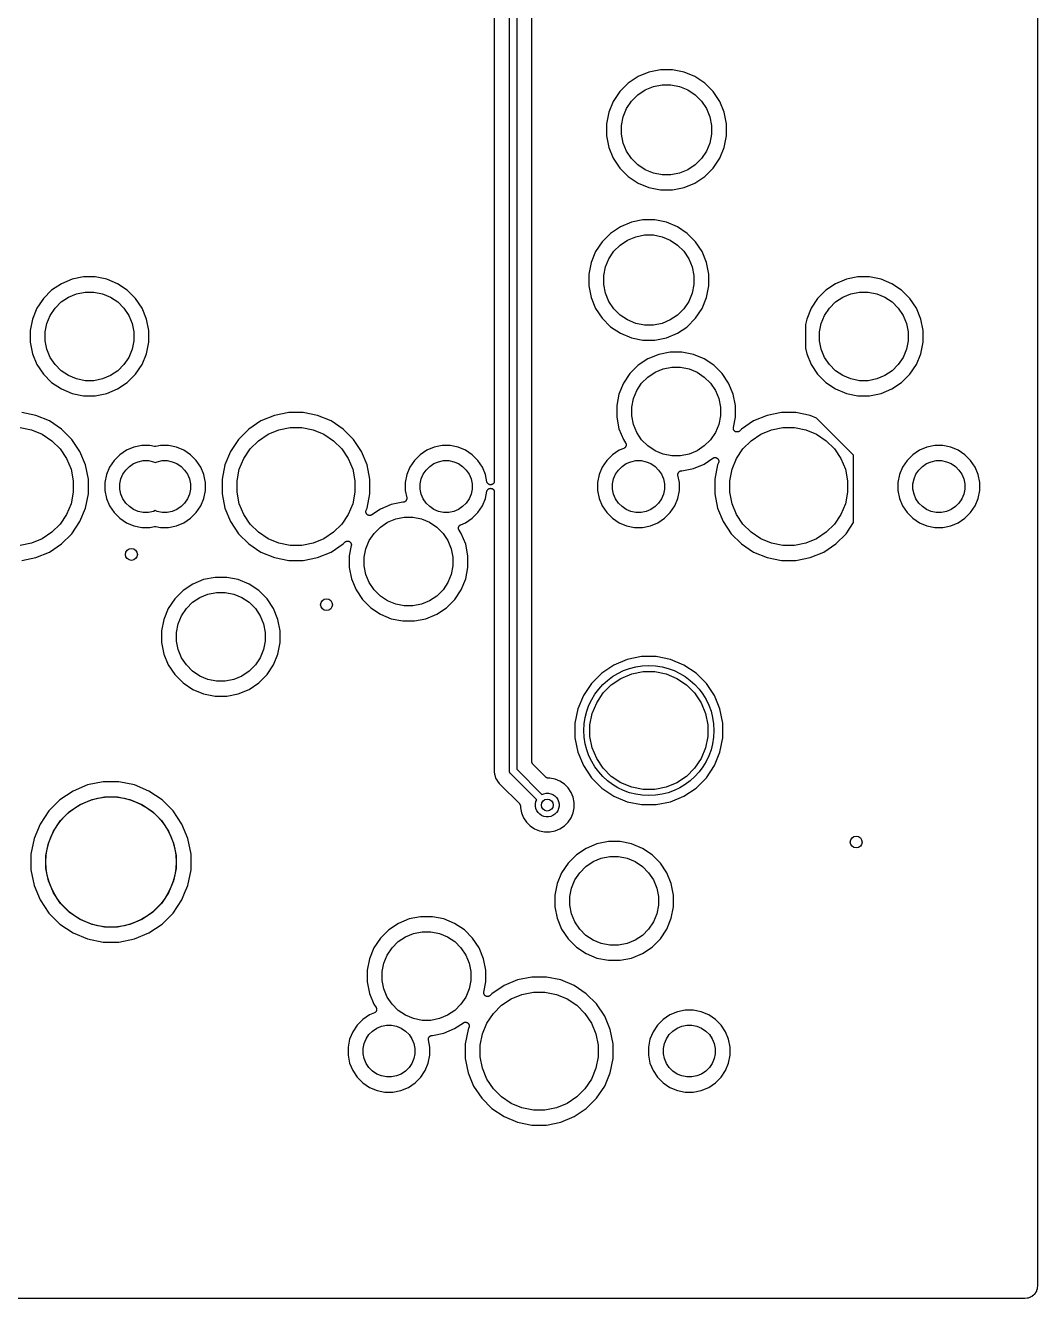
# Model space of a CAD drawing. Extents: x 59 to 2996, y -153 to 1402.
# Drawn here: x 773.98 to 808.22, y 613.82 to 656.88 of the extents above; entities that cross this region are included whole.
import ezdxf

# ---------------------------------------------------------------- set-up
doc = ezdxf.new("R2010")
doc.units = 0
doc.layers.get('0').update_dxf_attribs({"linetype": 'CONTINUOUS'})
doc.layers.add('BLACK', color=7, linetype='CONTINUOUS')

msp = doc.modelspace()

# ---------------------------------------------------------------- linework, layer by layer
at = {"color": 2, "linetype": 'Continuous'}
for centre in [(795.071, 633.028), (776.874, 628.583)]:
    msp.add_circle(centre, 2.2, dxfattribs=at)
at = {"layer": 'BLACK', "linetype": 'Continuous'}
for points in [[(808.218, 708.543), (808.218, 614.268), (808.218, 614.266), (808.218, 614.261), (808.218, 614.255), (808.209, 614.165), (808.209, 614.163), (808.206, 614.152), (808.204, 614.141), (808.188, 614.087), (808.187, 614.085), (808.183, 614.075), (808.178, 614.064), (808.152, 614.015), (808.151, 614.013), (808.145, 614.004), (808.138, 613.994), (808.103, 613.951), (808.102, 613.949), (808.094, 613.941), (808.086, 613.933), (808.042, 613.897), (808.041, 613.896), (808.031, 613.89), (808.022, 613.884), (807.973, 613.857), (807.971, 613.856), (807.96, 613.852), (807.95, 613.847), (807.896, 613.831), (807.896, 613.831), (807.896, 613.831), (807.895, 613.83), (807.883, 613.828), (807.872, 613.826), (807.784, 613.817), (807.782, 613.816), (807.777, 613.817), (807.771, 613.816), (734.64, 613.816)], [(790.6, 679.907), (790.6, 631.717), (791.452, 630.865), (791.516, 630.892), (791.593, 630.907), (791.672, 630.907), (791.749, 630.892), (791.822, 630.862), (791.888, 630.818), (791.943, 630.762), (791.987, 630.697), (792.017, 630.624), (792.033, 630.547), (792.033, 630.468), (792.017, 630.391), (791.987, 630.318), (791.943, 630.252), (791.888, 630.197), (791.822, 630.153), (791.749, 630.123), (791.672, 630.107), (791.593, 630.107), (791.516, 630.123), (791.443, 630.153), (791.378, 630.197), (791.322, 630.252), (791.278, 630.318), (791.248, 630.391), (791.233, 630.468), (791.233, 630.547), (791.248, 630.624), (791.275, 630.688), (790.391, 631.572), (790.386, 631.576), (790.382, 631.581), (790.382, 631.581), (790.373, 631.593), (790.371, 631.595), (790.359, 631.617), (790.352, 631.64), (790.35, 631.659), (790.35, 631.659), (790.349, 631.665), (790.35, 631.671), (790.35, 679.953)], [(789.842, 659.122), (789.842, 641.469), (789.842, 641.468), (789.841, 641.455), (789.839, 641.443), (789.839, 641.443), (789.839, 641.443), (789.835, 641.431), (789.832, 641.419), (789.832, 641.419), (789.832, 641.419), (789.826, 641.408), (789.82, 641.398), (789.82, 641.398), (789.82, 641.398), (789.812, 641.388), (789.804, 641.379), (789.804, 641.379), (789.804, 641.379), (789.794, 641.371), (789.785, 641.363), (789.785, 641.363), (789.785, 641.363), (789.773, 641.357), (789.763, 641.352), (789.763, 641.352), (789.763, 641.352), (789.751, 641.348), (789.739, 641.345), (789.739, 641.345), (789.739, 641.345), (789.727, 641.344), (789.714, 641.342), (789.714, 641.342), (789.714, 641.342), (789.701, 641.344), (789.69, 641.345), (789.69, 641.345), (789.689, 641.345), (789.677, 641.349), (789.666, 641.352), (789.666, 641.352), (789.666, 641.352), (789.655, 641.358), (789.644, 641.364), (789.644, 641.364), (789.644, 641.364), (789.634, 641.372), (789.625, 641.38), (789.625, 641.38), (789.625, 641.38), (789.617, 641.39), (789.609, 641.399), (789.609, 641.399), (789.609, 641.399), (789.603, 641.41), (789.598, 641.421), (789.598, 641.421), (789.598, 641.421), (789.594, 641.433), (789.59, 641.445), (789.542, 641.686), (789.438, 641.938), (789.287, 642.165), (789.094, 642.357), (788.868, 642.509), (788.616, 642.613), (788.349, 642.666), (788.076, 642.666), (787.809, 642.613), (787.557, 642.509), (787.331, 642.357), (787.138, 642.165), (786.987, 641.938), (786.883, 641.686), (786.829, 641.419), (786.829, 641.147), (786.878, 640.903), (786.878, 640.902), (786.878, 640.902), (786.878, 640.902), (786.878, 640.901), (786.879, 640.889), (786.88, 640.877), (786.88, 640.877), (786.88, 640.876), (786.879, 640.864), (786.878, 640.852), (786.878, 640.852), (786.878, 640.852), (786.874, 640.84), (786.871, 640.829), (786.87, 640.828), (786.87, 640.828), (786.865, 640.818), (786.859, 640.807), (786.859, 640.807), (786.858, 640.806), (786.851, 640.797), (786.843, 640.788), (786.843, 640.788), (786.842, 640.787), (786.833, 640.78), (786.824, 640.772), (786.823, 640.772), (786.823, 640.772), (786.813, 640.766), (786.802, 640.761), (786.801, 640.76), (786.801, 640.76), (786.79, 640.757), (786.778, 640.753), (786.778, 640.753), (786.777, 640.753), (786.765, 640.752), (786.753, 640.751), (786.745, 640.751), (786.357, 640.674), (785.991, 640.522), (785.695, 640.325), (785.694, 640.324), (785.694, 640.324), (785.694, 640.324), (785.694, 640.324), (785.683, 640.318), (785.672, 640.312), (785.672, 640.312), (785.672, 640.312), (785.66, 640.309), (785.648, 640.305), (785.648, 640.305), (785.648, 640.305), (785.636, 640.304), (785.624, 640.303), (785.624, 640.303), (785.623, 640.303), (785.611, 640.305), (785.599, 640.306), (785.599, 640.306), (785.599, 640.306), (785.587, 640.31), (785.575, 640.313), (785.575, 640.313), (785.575, 640.313), (785.564, 640.319), (785.554, 640.325), (785.553, 640.325), (785.553, 640.325), (785.544, 640.333), (785.535, 640.341), (785.534, 640.341), (785.534, 640.341), (785.526, 640.351), (785.519, 640.36), (785.519, 640.36), (785.519, 640.36), (785.513, 640.371), (785.507, 640.382), (785.507, 640.382), (785.507, 640.382), (785.504, 640.394), (785.5, 640.406), (785.5, 640.406), (785.5, 640.406), (785.499, 640.418), (785.498, 640.43), (785.498, 640.431), (785.498, 640.431), (785.499, 640.443), (785.5, 640.455), (785.5, 640.455), (785.5, 640.455), (785.504, 640.467), (785.507, 640.479), (785.538, 640.553), (785.634, 641.037), (785.634, 641.529), (785.538, 642.013), (785.35, 642.468), (785.076, 642.878), (784.727, 643.226), (784.318, 643.5), (783.862, 643.689), (783.379, 643.785), (782.886, 643.785), (782.403, 643.689), (781.947, 643.5), (781.538, 643.226), (781.189, 642.878), (780.915, 642.468), (780.727, 642.013), (780.631, 641.529), (780.631, 641.037), (780.727, 640.553), (780.915, 640.098), (781.189, 639.688), (781.538, 639.34), (781.947, 639.066), (782.403, 638.877), (782.886, 638.781), (783.379, 638.781), (783.862, 638.877), (784.318, 639.066), (784.727, 639.34), (784.789, 639.401), (784.79, 639.402), (784.79, 639.402), (784.79, 639.402), (784.79, 639.402), (784.8, 639.41), (784.809, 639.418), (784.809, 639.418), (784.81, 639.418), (784.82, 639.423), (784.831, 639.429), (784.831, 639.429), (784.832, 639.429), (784.843, 639.433), (784.855, 639.436), (784.855, 639.436), (784.855, 639.436), (784.868, 639.437), (784.88, 639.438), (784.88, 639.438), (784.88, 639.438), (784.892, 639.437), (784.904, 639.436), (784.905, 639.436), (784.905, 639.436), (784.916, 639.432), (784.928, 639.428), (784.928, 639.428), (784.928, 639.428), (784.939, 639.423), (784.95, 639.417), (784.95, 639.416), (784.95, 639.416), (784.959, 639.409), (784.969, 639.401), (784.969, 639.401), (784.969, 639.401), (784.977, 639.391), (784.985, 639.382), (784.985, 639.381), (784.985, 639.381), (784.99, 639.371), (784.996, 639.36), (784.996, 639.359), (784.996, 639.359), (785, 639.348), (785.003, 639.336), (785.003, 639.336), (785.003, 639.336), (785.005, 639.323), (785.006, 639.311), (785.006, 639.311), (785.006, 639.311), (785.005, 639.299), (785.003, 639.287), (784.934, 638.941), (784.934, 638.545), (785.012, 638.157), (785.163, 637.792), (785.383, 637.463), (785.662, 637.183), (785.991, 636.963), (786.357, 636.812), (786.745, 636.735), (787.14, 636.735), (787.528, 636.812), (787.894, 636.963), (788.223, 637.183), (788.502, 637.463), (788.722, 637.792), (788.873, 638.157), (788.95, 638.545), (788.95, 638.941), (788.873, 639.329), (788.722, 639.694), (788.649, 639.803), (788.649, 639.804), (788.649, 639.804), (788.649, 639.804), (788.648, 639.804), (788.643, 639.815), (788.637, 639.825), (788.637, 639.826), (788.637, 639.826), (788.634, 639.838), (788.63, 639.849), (788.63, 639.85), (788.63, 639.85), (788.629, 639.862), (788.628, 639.874), (788.628, 639.874), (788.628, 639.875), (788.629, 639.887), (788.631, 639.899), (788.631, 639.899), (788.631, 639.899), (788.634, 639.911), (788.638, 639.922), (788.638, 639.923), (788.638, 639.923), (788.644, 639.934), (788.65, 639.944), (788.65, 639.944), (788.65, 639.945), (788.658, 639.954), (788.665, 639.963), (788.666, 639.963), (788.666, 639.964), (788.675, 639.971), (788.685, 639.979), (788.685, 639.979), (788.685, 639.979), (788.696, 639.985), (788.706, 639.991), (788.868, 640.057), (789.094, 640.209), (789.287, 640.401), (789.438, 640.628), (789.542, 640.88), (789.59, 641.121), (789.591, 641.123), (789.591, 641.123), (789.591, 641.123), (789.591, 641.123), (789.595, 641.135), (789.598, 641.147), (789.598, 641.147), (789.598, 641.147), (789.605, 641.158), (789.61, 641.168), (789.61, 641.168), (789.61, 641.168), (789.618, 641.178), (789.626, 641.187), (789.626, 641.187), (789.626, 641.187), (789.636, 641.195), (789.645, 641.203), (789.646, 641.203), (789.646, 641.203), (789.657, 641.209), (789.667, 641.214), (789.667, 641.214), (789.668, 641.214), (789.68, 641.218), (789.691, 641.221), (789.691, 641.221), (789.691, 641.221), (789.703, 641.222), (789.716, 641.224), (789.716, 641.223), (789.716, 641.223), (789.727, 641.222), (789.741, 641.221), (789.741, 641.221), (789.741, 641.221), (789.752, 641.217), (789.764, 641.214), (789.764, 641.214), (789.764, 641.214), (789.775, 641.208), (789.786, 641.202), (789.786, 641.202), (789.786, 641.202), (789.796, 641.194), (789.805, 641.186), (789.805, 641.186), (789.805, 641.186), (789.813, 641.177), (789.821, 641.167), (789.821, 641.167), (789.821, 641.167), (789.827, 641.156), (789.832, 641.145), (789.832, 641.145), (789.832, 641.145), (789.836, 641.133), (789.84, 641.121), (789.84, 641.121), (789.84, 641.121), (789.841, 641.109), (789.842, 641.097), (789.842, 631.702), (789.842, 631.701), (789.841, 631.695), (789.841, 631.69), (789.839, 631.665), (789.841, 631.64), (789.841, 631.64), (789.851, 631.541), (789.855, 631.529), (789.855, 631.529), (789.887, 631.422), (789.914, 631.371), (789.946, 631.312), (790.007, 631.237), (790.007, 631.237), (790.025, 631.215), (790.045, 631.199), (790.046, 631.198), (790.05, 631.194), (790.054, 631.191), (790.688, 630.557), (790.688, 630.557), (790.688, 630.557), (790.688, 630.557), (790.689, 630.556), (790.696, 630.547), (790.704, 630.538), (790.704, 630.537), (790.704, 630.537), (790.71, 630.526), (790.715, 630.516), (790.715, 630.515), (790.716, 630.515), (790.719, 630.503), (790.722, 630.492), (790.722, 630.491), (790.723, 630.491), (790.724, 630.479), (790.725, 630.467), (790.725, 630.418), (790.76, 630.242), (790.828, 630.077), (790.927, 629.928), (791.054, 629.802), (791.203, 629.703), (791.368, 629.634), (791.543, 629.599), (791.722, 629.599), (791.898, 629.634), (792.063, 629.703), (792.212, 629.802), (792.338, 629.928), (792.437, 630.077), (792.506, 630.242), (792.541, 630.418), (792.541, 630.597), (792.506, 630.772), (792.437, 630.937), (792.338, 631.086), (792.212, 631.213), (792.063, 631.312), (791.898, 631.38), (791.722, 631.415), (791.673, 631.415), (791.672, 631.415), (791.672, 631.415), (791.672, 631.415), (791.671, 631.415), (791.659, 631.417), (791.647, 631.418), (791.647, 631.418), (791.646, 631.418), (791.635, 631.422), (791.624, 631.425), (791.623, 631.425), (791.623, 631.425), (791.612, 631.431), (791.602, 631.437), (791.601, 631.437), (791.601, 631.437), (791.592, 631.445), (791.583, 631.452), (791.145, 631.89), (791.145, 631.89), (791.145, 631.89), (791.145, 631.89), (791.144, 631.891), (791.137, 631.9), (791.129, 631.91), (791.129, 631.91), (791.128, 631.911), (791.123, 631.921), (791.118, 631.931), (791.117, 631.932), (791.117, 631.933), (791.114, 631.944), (791.11, 631.955), (791.11, 631.956), (791.11, 631.956), (791.109, 631.968), (791.108, 631.98), (791.108, 653.561), (791.108, 668.847)], [(773.853, 638.781), (774.336, 638.877), (774.791, 639.066), (775.201, 639.34), (775.55, 639.688), (775.823, 640.098), (776.012, 640.553), (776.108, 641.037), (776.108, 641.529), (776.012, 642.013), (775.823, 642.468), (775.55, 642.878), (775.201, 643.226), (774.791, 643.5), (774.336, 643.689), (773.853, 643.785)], [(773.803, 643.277), (774.188, 643.2), (774.551, 643.05), (774.877, 642.832), (775.155, 642.554), (775.373, 642.227), (775.524, 641.865), (775.6, 641.479), (775.6, 641.087), (775.524, 640.701), (775.373, 640.338), (775.155, 640.012), (774.877, 639.734), (774.551, 639.516), (774.188, 639.366), (773.803, 639.289)]]:
    msp.add_lwpolyline(points, dxfattribs=at)
for points in [[(795.074, 655.302), (794.704, 655.149), (794.371, 654.926), (794.088, 654.643), (793.866, 654.31), (793.713, 653.941), (793.635, 653.548), (793.635, 653.148), (793.713, 652.755), (793.866, 652.385), (794.088, 652.053), (794.371, 651.77), (794.704, 651.547), (795.074, 651.394), (795.467, 651.316), (795.867, 651.316), (796.259, 651.394), (796.629, 651.547), (796.962, 651.77), (797.245, 652.053), (797.467, 652.385), (797.621, 652.755), (797.699, 653.148), (797.699, 653.548), (797.621, 653.941), (797.467, 654.31), (797.245, 654.643), (796.962, 654.926), (796.629, 655.149), (796.259, 655.302), (795.867, 655.38), (795.467, 655.38)], [(796.389, 654.699), (796.638, 654.532), (796.851, 654.319), (797.017, 654.07), (797.132, 653.792), (797.191, 653.498), (797.191, 653.198), (797.132, 652.903), (797.017, 652.626), (796.851, 652.376), (796.638, 652.164), (796.389, 651.997), (796.111, 651.883), (795.817, 651.824), (795.517, 651.824), (795.222, 651.883), (794.945, 651.997), (794.695, 652.164), (794.483, 652.376), (794.316, 652.626), (794.201, 652.903), (794.143, 653.198), (794.143, 653.498), (794.201, 653.792), (794.316, 654.07), (794.483, 654.319), (794.695, 654.532), (794.945, 654.699), (795.222, 654.813), (795.517, 654.872), (795.817, 654.872), (796.111, 654.813)], [(794.478, 650.222), (794.108, 650.069), (793.775, 649.846), (793.492, 649.563), (793.27, 649.23), (793.117, 648.861), (793.038, 648.468), (793.038, 648.068), (793.117, 647.675), (793.27, 647.305), (793.492, 646.973), (793.775, 646.69), (794.108, 646.467), (794.478, 646.314), (794.87, 646.236), (795.271, 646.236), (795.663, 646.314), (796.033, 646.467), (796.35, 646.679), (796.35, 646.679), (796.366, 646.69), (796.649, 646.973), (796.871, 647.305), (797.024, 647.675), (797.102, 648.068), (797.102, 648.468), (797.024, 648.861), (796.871, 649.23), (796.649, 649.563), (796.366, 649.846), (796.033, 650.069), (795.663, 650.222), (795.271, 650.3), (794.87, 650.3)], [(795.792, 649.619), (796.042, 649.452), (796.254, 649.239), (796.421, 648.99), (796.536, 648.712), (796.594, 648.418), (796.594, 648.118), (796.536, 647.823), (796.421, 647.546), (796.254, 647.296), (796.042, 647.084), (795.792, 646.917), (795.515, 646.803), (795.221, 646.744), (794.92, 646.744), (794.626, 646.803), (794.349, 646.917), (794.099, 647.084), (793.887, 647.296), (793.72, 647.546), (793.605, 647.823), (793.546, 648.118), (793.546, 648.418), (793.605, 648.712), (793.72, 648.99), (793.887, 649.239), (794.099, 649.452), (794.349, 649.619), (794.626, 649.733), (794.92, 649.792), (795.221, 649.792), (795.515, 649.733)], [(775.561, 648.294), (775.195, 648.142), (774.866, 647.923), (774.587, 647.643), (774.367, 647.314), (774.215, 646.949), (774.138, 646.561), (774.138, 646.165), (774.215, 645.777), (774.367, 645.412), (774.587, 645.083), (774.866, 644.803), (775.195, 644.583), (775.561, 644.432), (775.948, 644.355), (776.344, 644.355), (776.732, 644.432), (777.097, 644.583), (777.426, 644.803), (777.706, 645.083), (777.926, 645.412), (778.077, 645.777), (778.154, 646.165), (778.154, 646.561), (778.077, 646.949), (777.926, 647.314), (777.706, 647.643), (777.426, 647.923), (777.097, 648.142), (776.732, 648.294), (776.344, 648.371), (775.948, 648.371)], [(801.754, 648.294), (801.389, 648.142), (801.06, 647.923), (800.78, 647.643), (800.561, 647.314), (800.409, 646.949), (800.373, 646.768), (800.373, 645.958), (800.409, 645.777), (800.561, 645.412), (800.78, 645.083), (801.06, 644.803), (801.389, 644.583), (801.754, 644.432), (802.142, 644.355), (802.538, 644.355), (802.926, 644.432), (803.291, 644.583), (803.62, 644.803), (803.9, 645.083), (804.119, 645.412), (804.271, 645.777), (804.348, 646.165), (804.348, 646.561), (804.271, 646.949), (804.119, 647.314), (803.9, 647.643), (803.62, 647.923), (803.291, 648.142), (802.926, 648.294), (802.538, 648.371), (802.142, 648.371)], [(776.857, 647.692), (777.102, 647.528), (777.311, 647.319), (777.476, 647.073), (777.589, 646.8), (777.646, 646.511), (777.646, 646.215), (777.589, 645.925), (777.476, 645.652), (777.311, 645.407), (777.102, 645.198), (776.857, 645.034), (776.584, 644.921), (776.294, 644.863), (775.999, 644.863), (775.709, 644.921), (775.436, 645.034), (775.19, 645.198), (774.981, 645.407), (774.817, 645.652), (774.704, 645.925), (774.646, 646.215), (774.646, 646.511), (774.704, 646.8), (774.817, 647.073), (774.981, 647.319), (775.19, 647.528), (775.436, 647.692), (775.709, 647.805), (775.999, 647.863), (776.294, 647.863), (776.584, 647.805)], [(803.051, 647.692), (803.296, 647.528), (803.505, 647.319), (803.669, 647.073), (803.782, 646.8), (803.84, 646.511), (803.84, 646.215), (803.782, 645.925), (803.669, 645.652), (803.505, 645.407), (803.296, 645.198), (803.051, 645.034), (802.778, 644.921), (802.488, 644.863), (802.192, 644.863), (801.902, 644.921), (801.629, 645.034), (801.384, 645.198), (801.175, 645.407), (801.011, 645.652), (800.898, 645.925), (800.84, 646.215), (800.84, 646.511), (800.898, 646.8), (801.011, 647.073), (801.175, 647.319), (801.384, 647.528), (801.629, 647.692), (801.902, 647.805), (802.192, 647.863), (802.488, 647.863), (802.778, 647.805)], [(795.404, 645.754), (795.039, 645.602), (794.71, 645.383), (794.43, 645.103), (794.211, 644.774), (794.059, 644.409), (793.982, 644.021), (793.982, 643.625), (794.059, 643.237), (794.211, 642.872), (794.283, 642.763), (794.284, 642.762), (794.284, 642.762), (794.284, 642.762), (794.284, 642.762), (794.29, 642.751), (794.295, 642.74), (794.295, 642.74), (794.295, 642.74), (794.299, 642.728), (794.302, 642.717), (794.302, 642.716), (794.302, 642.716), (794.303, 642.704), (794.304, 642.692), (794.304, 642.692), (794.304, 642.691), (794.303, 642.679), (794.302, 642.667), (794.302, 642.667), (794.302, 642.667), (794.298, 642.655), (794.295, 642.644), (794.294, 642.643), (794.294, 642.643), (794.289, 642.632), (794.283, 642.622), (794.283, 642.622), (794.282, 642.621), (794.275, 642.612), (794.267, 642.603), (794.267, 642.602), (794.267, 642.602), (794.257, 642.595), (794.248, 642.587), (794.248, 642.587), (794.247, 642.587), (794.237, 642.581), (794.226, 642.575), (794.065, 642.509), (793.838, 642.357), (793.646, 642.165), (793.494, 641.938), (793.39, 641.686), (793.337, 641.419), (793.337, 641.147), (793.39, 640.88), (793.494, 640.628), (793.646, 640.401), (793.838, 640.209), (794.065, 640.057), (794.317, 639.953), (794.584, 639.9), (794.856, 639.9), (795.123, 639.953), (795.375, 640.057), (795.602, 640.209), (795.794, 640.401), (795.946, 640.628), (796.05, 640.88), (796.103, 641.147), (796.103, 641.419), (796.054, 641.663), (796.054, 641.664), (796.054, 641.664), (796.054, 641.664), (796.054, 641.665), (796.053, 641.677), (796.052, 641.689), (796.052, 641.689), (796.052, 641.69), (796.053, 641.702), (796.055, 641.713), (796.055, 641.714), (796.055, 641.714), (796.058, 641.726), (796.062, 641.737), (796.062, 641.738), (796.062, 641.738), (796.068, 641.748), (796.074, 641.759), (796.074, 641.759), (796.074, 641.76), (796.082, 641.769), (796.09, 641.778), (796.09, 641.778), (796.09, 641.779), (796.099, 641.786), (796.109, 641.794), (796.109, 641.794), (796.109, 641.794), (796.12, 641.8), (796.131, 641.805), (796.131, 641.805), (796.131, 641.806), (796.143, 641.809), (796.154, 641.813), (796.155, 641.813), (796.155, 641.813), (796.167, 641.814), (796.179, 641.815), (796.188, 641.815), (796.576, 641.892), (796.941, 642.043), (797.237, 642.241), (797.238, 642.242), (797.238, 642.242), (797.238, 642.242), (797.239, 642.242), (797.249, 642.248), (797.26, 642.254), (797.26, 642.254), (797.261, 642.254), (797.272, 642.257), (797.284, 642.26), (797.284, 642.26), (797.284, 642.261), (797.297, 642.262), (797.309, 642.263), (797.309, 642.263), (797.309, 642.263), (797.321, 642.261), (797.333, 642.26), (797.334, 642.26), (797.334, 642.26), (797.345, 642.256), (797.357, 642.253), (797.357, 642.253), (797.357, 642.253), (797.368, 642.247), (797.379, 642.241), (797.379, 642.241), (797.379, 642.241), (797.388, 642.233), (797.398, 642.225), (797.398, 642.225), (797.398, 642.225), (797.406, 642.216), (797.414, 642.206), (797.414, 642.206), (797.414, 642.205), (797.419, 642.195), (797.425, 642.184), (797.425, 642.184), (797.425, 642.184), (797.429, 642.172), (797.432, 642.16), (797.432, 642.16), (797.432, 642.16), (797.434, 642.148), (797.435, 642.135), (797.435, 642.135), (797.435, 642.135), (797.433, 642.123), (797.432, 642.111), (797.432, 642.111), (797.432, 642.11), (797.429, 642.099), (797.425, 642.087), (797.394, 642.013), (797.298, 641.529), (797.298, 641.037), (797.394, 640.553), (797.583, 640.098), (797.857, 639.688), (798.205, 639.34), (798.615, 639.066), (799.07, 638.877), (799.554, 638.781), (800.046, 638.781), (800.53, 638.877), (800.985, 639.066), (801.395, 639.34), (801.743, 639.688), (801.994, 640.063), (801.994, 642.349), (800.741, 643.601), (800.53, 643.689), (800.046, 643.785), (799.554, 643.785), (799.07, 643.689), (798.615, 643.5), (798.205, 643.226), (798.144, 643.165), (798.143, 643.164), (798.143, 643.164), (798.143, 643.164), (798.142, 643.163), (798.133, 643.156), (798.123, 643.148), (798.123, 643.148), (798.123, 643.148), (798.112, 643.142), (798.101, 643.137), (798.101, 643.137), (798.101, 643.137), (798.089, 643.133), (798.077, 643.13), (798.077, 643.13), (798.077, 643.13), (798.065, 643.129), (798.053, 643.128), (798.053, 643.128), (798.052, 643.128), (798.04, 643.129), (798.028, 643.13), (798.028, 643.13), (798.028, 643.13), (798.016, 643.134), (798.004, 643.138), (798.004, 643.138), (798.004, 643.138), (797.993, 643.143), (797.983, 643.149), (797.983, 643.149), (797.982, 643.15), (797.973, 643.157), (797.964, 643.165), (797.963, 643.165), (797.963, 643.165), (797.956, 643.175), (797.948, 643.184), (797.948, 643.185), (797.948, 643.185), (797.942, 643.196), (797.936, 643.206), (797.936, 643.206), (797.936, 643.207), (797.933, 643.218), (797.929, 643.23), (797.929, 643.23), (797.929, 643.23), (797.928, 643.243), (797.927, 643.255), (797.927, 643.255), (797.927, 643.255), (797.928, 643.267), (797.929, 643.279), (797.998, 643.625), (797.998, 644.021), (797.921, 644.409), (797.769, 644.774), (797.55, 645.103), (797.27, 645.383), (796.941, 645.602), (796.576, 645.754), (796.188, 645.831), (795.792, 645.831)], [(796.701, 645.152), (796.946, 644.988), (797.155, 644.779), (797.319, 644.533), (797.432, 644.26), (797.49, 643.971), (797.49, 643.675), (797.432, 643.385), (797.319, 643.112), (797.155, 642.867), (796.946, 642.658), (796.701, 642.494), (796.428, 642.381), (796.138, 642.323), (795.842, 642.323), (795.552, 642.381), (795.279, 642.494), (795.034, 642.658), (794.825, 642.867), (794.661, 643.112), (794.548, 643.385), (794.49, 643.675), (794.49, 643.971), (794.548, 644.26), (794.661, 644.533), (794.825, 644.779), (795.034, 644.988), (795.279, 645.152), (795.552, 645.265), (795.842, 645.323), (796.138, 645.323), (796.428, 645.265)], [(784.077, 643.05), (784.404, 642.832), (784.681, 642.554), (784.899, 642.227), (785.05, 641.865), (785.126, 641.479), (785.126, 641.087), (785.05, 640.701), (784.899, 640.338), (784.681, 640.012), (784.404, 639.734), (784.077, 639.516), (783.714, 639.366), (783.329, 639.289), (782.936, 639.289), (782.551, 639.366), (782.188, 639.516), (781.861, 639.734), (781.584, 640.012), (781.366, 640.338), (781.215, 640.701), (781.139, 641.087), (781.139, 641.479), (781.215, 641.865), (781.366, 642.227), (781.584, 642.554), (781.861, 642.832), (782.188, 643.05), (782.551, 643.2), (782.936, 643.277), (783.329, 643.277), (783.714, 643.2)], [(800.744, 643.05), (801.071, 642.832), (801.349, 642.554), (801.567, 642.227), (801.717, 641.865), (801.794, 641.479), (801.794, 641.087), (801.717, 640.701), (801.567, 640.338), (801.349, 640.012), (801.071, 639.734), (800.744, 639.516), (800.382, 639.366), (799.996, 639.289), (799.604, 639.289), (799.218, 639.366), (798.856, 639.516), (798.529, 639.734), (798.251, 640.012), (798.033, 640.338), (797.883, 640.701), (797.806, 641.087), (797.806, 641.479), (797.883, 641.865), (798.033, 642.227), (798.251, 642.554), (798.529, 642.832), (798.856, 643.05), (799.218, 643.2), (799.604, 643.277), (799.996, 643.277), (800.382, 643.2)], [(778.358, 639.932), (778.369, 639.933), (778.37, 639.933), (778.371, 639.933), (778.383, 639.932), (778.394, 639.931), (778.55, 639.9), (778.822, 639.9), (779.09, 639.953), (779.341, 640.057), (779.568, 640.209), (779.76, 640.401), (779.912, 640.628), (780.016, 640.88), (780.069, 641.147), (780.069, 641.419), (780.05, 641.517), (780.05, 641.517), (780.016, 641.686), (779.912, 641.938), (779.76, 642.165), (779.568, 642.357), (779.341, 642.509), (779.09, 642.613), (778.822, 642.666), (778.55, 642.666), (778.394, 642.635), (778.394, 642.635), (778.394, 642.635), (778.394, 642.635), (778.392, 642.635), (778.381, 642.634), (778.369, 642.633), (778.368, 642.633), (778.368, 642.633), (778.356, 642.634), (778.345, 642.635), (778.189, 642.666), (777.916, 642.666), (777.649, 642.613), (777.397, 642.509), (777.171, 642.357), (776.978, 642.165), (776.827, 641.938), (776.723, 641.686), (776.669, 641.419), (776.669, 641.147), (776.723, 640.88), (776.827, 640.628), (776.978, 640.401), (777.171, 640.209), (777.397, 640.057), (777.649, 639.953), (777.916, 639.9), (778.189, 639.9), (778.345, 639.931), (778.345, 639.931), (778.345, 639.931), (778.346, 639.931)], [(804.477, 642.613), (804.225, 642.509), (803.998, 642.357), (803.806, 642.165), (803.654, 641.938), (803.55, 641.686), (803.497, 641.419), (803.497, 641.147), (803.55, 640.88), (803.654, 640.628), (803.806, 640.401), (803.998, 640.209), (804.225, 640.057), (804.477, 639.953), (804.744, 639.9), (805.016, 639.9), (805.283, 639.953), (805.535, 640.057), (805.762, 640.209), (805.954, 640.401), (806.106, 640.628), (806.21, 640.88), (806.263, 641.147), (806.263, 641.419), (806.21, 641.686), (806.106, 641.938), (805.954, 642.165), (805.762, 642.357), (805.535, 642.509), (805.283, 642.613), (805.016, 642.666), (804.744, 642.666)], [(778.369, 642.099), (778.431, 642.124), (778.6, 642.158), (778.772, 642.158), (778.941, 642.124), (779.101, 642.058), (779.244, 641.963), (779.366, 641.841), (779.462, 641.697), (779.528, 641.538), (779.561, 641.369), (779.561, 641.197), (779.528, 641.028), (779.462, 640.868), (779.366, 640.725), (779.244, 640.603), (779.101, 640.508), (778.941, 640.442), (778.772, 640.408), (778.6, 640.408), (778.431, 640.442), (778.369, 640.467), (778.308, 640.442), (778.139, 640.408), (777.966, 640.408), (777.797, 640.442), (777.638, 640.508), (777.495, 640.603), (777.373, 640.725), (777.277, 640.868), (777.211, 641.028), (777.177, 641.197), (777.177, 641.369), (777.211, 641.538), (777.277, 641.697), (777.373, 641.841), (777.495, 641.963), (777.638, 642.058), (777.797, 642.124), (777.966, 642.158), (778.139, 642.158), (778.308, 642.124)], [(788.627, 642.058), (788.77, 641.963), (788.892, 641.841), (788.988, 641.697), (789.054, 641.538), (789.087, 641.369), (789.087, 641.197), (789.054, 641.028), (788.988, 640.868), (788.892, 640.725), (788.77, 640.603), (788.627, 640.508), (788.468, 640.442), (788.299, 640.408), (788.126, 640.408), (787.957, 640.442), (787.798, 640.508), (787.655, 640.603), (787.533, 640.725), (787.437, 640.868), (787.371, 641.028), (787.337, 641.197), (787.337, 641.369), (787.371, 641.538), (787.437, 641.697), (787.533, 641.841), (787.655, 641.963), (787.798, 642.058), (787.957, 642.124), (788.126, 642.158), (788.299, 642.158), (788.468, 642.124)], [(795.134, 642.058), (795.278, 641.963), (795.4, 641.841), (795.495, 641.697), (795.561, 641.538), (795.595, 641.369), (795.595, 641.197), (795.561, 641.028), (795.495, 640.868), (795.4, 640.725), (795.278, 640.603), (795.134, 640.508), (794.975, 640.442), (794.806, 640.408), (794.634, 640.408), (794.465, 640.442), (794.306, 640.508), (794.162, 640.603), (794.04, 640.725), (793.945, 640.868), (793.879, 641.028), (793.845, 641.197), (793.845, 641.369), (793.879, 641.538), (793.945, 641.697), (794.04, 641.841), (794.162, 641.963), (794.306, 642.058), (794.465, 642.124), (794.634, 642.158), (794.806, 642.158), (794.975, 642.124)], [(805.294, 642.058), (805.438, 641.963), (805.56, 641.841), (805.655, 641.697), (805.721, 641.538), (805.755, 641.369), (805.755, 641.197), (805.721, 641.028), (805.655, 640.868), (805.56, 640.725), (805.438, 640.603), (805.294, 640.508), (805.135, 640.442), (804.966, 640.408), (804.794, 640.408), (804.625, 640.442), (804.466, 640.508), (804.322, 640.603), (804.2, 640.725), (804.105, 640.868), (804.039, 641.028), (804.005, 641.197), (804.005, 641.369), (804.039, 641.538), (804.105, 641.697), (804.2, 641.841), (804.322, 641.963), (804.466, 642.058), (804.625, 642.124), (804.794, 642.158), (804.966, 642.158), (805.135, 642.124)], [(787.653, 640.072), (787.899, 639.908), (788.108, 639.699), (788.272, 639.453), (788.385, 639.18), (788.442, 638.891), (788.442, 638.595), (788.385, 638.305), (788.272, 638.032), (788.108, 637.787), (787.899, 637.578), (787.653, 637.414), (787.38, 637.301), (787.09, 637.243), (786.795, 637.243), (786.505, 637.301), (786.232, 637.414), (785.986, 637.578), (785.777, 637.787), (785.613, 638.032), (785.5, 638.305), (785.442, 638.595), (785.442, 638.891), (785.5, 639.18), (785.613, 639.453), (785.777, 639.699), (785.986, 639.908), (786.232, 640.072), (786.505, 640.185), (786.795, 640.243), (787.09, 640.243), (787.38, 640.185)], [(780.007, 638.134), (779.641, 637.982), (779.312, 637.763), (779.033, 637.483), (778.813, 637.154), (778.662, 636.789), (778.584, 636.401), (778.584, 636.005), (778.662, 635.617), (778.813, 635.252), (779.033, 634.923), (779.312, 634.643), (779.641, 634.423), (780.007, 634.272), (780.395, 634.195), (780.79, 634.195), (781.178, 634.272), (781.544, 634.423), (781.873, 634.643), (782.152, 634.923), (782.372, 635.252), (782.523, 635.617), (782.6, 636.005), (782.6, 636.401), (782.523, 636.789), (782.372, 637.154), (782.152, 637.483), (781.873, 637.763), (781.544, 637.982), (781.178, 638.134), (780.79, 638.211), (780.395, 638.211)], [(781.303, 637.532), (781.549, 637.368), (781.758, 637.159), (781.922, 636.913), (782.035, 636.64), (782.092, 636.351), (782.092, 636.055), (782.035, 635.765), (781.922, 635.492), (781.758, 635.247), (781.549, 635.038), (781.303, 634.874), (781.03, 634.761), (780.74, 634.703), (780.445, 634.703), (780.155, 634.761), (779.882, 634.874), (779.636, 635.038), (779.427, 635.247), (779.263, 635.492), (779.15, 635.765), (779.092, 636.055), (779.092, 636.351), (779.15, 636.64), (779.263, 636.913), (779.427, 637.159), (779.636, 637.368), (779.882, 637.532), (780.155, 637.645), (780.445, 637.703), (780.74, 637.703), (781.03, 637.645)], [(794.341, 635.434), (793.885, 635.245), (793.476, 634.971), (793.127, 634.623), (792.853, 634.213), (792.665, 633.758), (792.569, 633.274), (792.569, 632.782), (792.665, 632.298), (792.853, 631.843), (793.127, 631.433), (793.476, 631.085), (793.885, 630.811), (794.341, 630.622), (794.824, 630.526), (795.317, 630.526), (795.8, 630.622), (796.256, 630.811), (796.665, 631.085), (797.014, 631.433), (797.288, 631.843), (797.476, 632.298), (797.572, 632.782), (797.572, 633.274), (797.476, 633.758), (797.288, 634.213), (797.014, 634.623), (796.665, 634.971), (796.256, 635.245), (795.8, 635.434), (795.317, 635.53), (794.824, 635.53)], [(796.015, 634.795), (796.342, 634.577), (796.619, 634.299), (796.837, 633.972), (796.988, 633.61), (797.064, 633.224), (797.064, 632.832), (796.988, 632.446), (796.837, 632.083), (796.619, 631.757), (796.342, 631.479), (796.015, 631.261), (795.652, 631.111), (795.267, 631.034), (794.874, 631.034), (794.489, 631.111), (794.126, 631.261), (793.799, 631.479), (793.522, 631.757), (793.304, 632.083), (793.153, 632.446), (793.077, 632.832), (793.077, 633.224), (793.153, 633.61), (793.304, 633.972), (793.522, 634.299), (793.799, 634.577), (794.126, 634.795), (794.489, 634.945), (794.874, 635.022), (795.267, 635.022), (795.652, 634.945)], [(776.084, 631.187), (775.591, 630.983), (775.147, 630.686), (774.77, 630.309), (774.474, 629.866), (774.27, 629.373), (774.166, 628.85), (774.166, 628.316), (774.27, 627.793), (774.474, 627.3), (774.77, 626.857), (775.147, 626.48), (775.591, 626.183), (776.084, 625.979), (776.607, 625.875), (777.14, 625.875), (777.664, 625.979), (778.156, 626.183), (778.6, 626.48), (778.977, 626.857), (779.274, 627.3), (779.366, 627.524), (779.478, 627.793), (779.582, 628.316), (779.582, 628.85), (779.478, 629.373), (779.274, 629.866), (778.977, 630.309), (778.6, 630.686), (778.156, 630.983), (777.664, 631.187), (777.14, 631.291), (776.607, 631.291)], [(777.916, 630.533), (778.276, 630.292), (778.583, 629.985), (778.823, 629.625), (778.989, 629.225), (779.074, 628.8), (779.074, 628.366), (778.989, 627.941), (778.823, 627.541), (778.583, 627.181), (778.276, 626.874), (777.916, 626.633), (777.515, 626.467), (777.09, 626.383), (776.657, 626.383), (776.232, 626.467), (775.832, 626.633), (775.471, 626.874), (775.165, 627.181), (774.924, 627.541), (774.758, 627.941), (774.674, 628.366), (774.674, 628.8), (774.758, 629.225), (774.924, 629.625), (775.165, 629.985), (775.471, 630.292), (775.832, 630.533), (776.232, 630.698), (776.657, 630.783), (777.09, 630.783), (777.515, 630.698)], [(793.312, 629.196), (792.947, 629.044), (792.618, 628.825), (792.338, 628.545), (792.119, 628.216), (791.967, 627.851), (791.89, 627.463), (791.89, 627.067), (791.967, 626.679), (792.119, 626.314), (792.338, 625.985), (792.618, 625.705), (792.947, 625.485), (793.312, 625.334), (793.7, 625.257), (794.096, 625.257), (794.484, 625.334), (794.849, 625.485), (795.178, 625.705), (795.458, 625.985), (795.678, 626.314), (795.829, 626.679), (795.906, 627.067), (795.906, 627.463), (795.829, 627.851), (795.678, 628.216), (795.458, 628.545), (795.178, 628.825), (794.849, 629.044), (794.484, 629.196), (794.096, 629.273), (793.7, 629.273)], [(794.609, 628.594), (794.854, 628.43), (795.063, 628.221), (795.227, 627.975), (795.34, 627.702), (795.398, 627.413), (795.398, 627.117), (795.34, 626.827), (795.227, 626.554), (795.063, 626.309), (794.854, 626.1), (794.609, 625.936), (794.336, 625.823), (794.046, 625.765), (793.75, 625.765), (793.461, 625.823), (793.188, 625.936), (792.942, 626.1), (792.733, 626.309), (792.569, 626.554), (792.456, 626.827), (792.398, 627.117), (792.398, 627.413), (792.456, 627.702), (792.569, 627.975), (792.733, 628.221), (792.942, 628.43), (793.188, 628.594), (793.461, 628.707), (793.75, 628.765), (794.046, 628.765), (794.336, 628.707)], [(793.575, 623.37), (793.301, 623.78), (792.953, 624.128), (792.543, 624.402), (792.088, 624.591), (791.605, 624.687), (791.112, 624.687), (790.628, 624.591), (790.173, 624.402), (789.763, 624.128), (789.702, 624.067), (789.701, 624.066), (789.701, 624.066), (789.701, 624.066), (789.7, 624.065), (789.691, 624.058), (789.681, 624.05), (789.681, 624.05), (789.681, 624.05), (789.67, 624.044), (789.659, 624.039), (789.659, 624.039), (789.659, 624.039), (789.647, 624.035), (789.636, 624.032), (789.635, 624.032), (789.635, 624.032), (789.623, 624.031), (789.611, 624.03), (789.611, 624.03), (789.611, 624.03), (789.598, 624.031), (789.586, 624.032), (789.586, 624.032), (789.586, 624.032), (789.574, 624.036), (789.563, 624.04), (789.562, 624.04), (789.562, 624.04), (789.552, 624.045), (789.541, 624.051), (789.541, 624.051), (789.54, 624.052), (789.531, 624.059), (789.522, 624.067), (789.522, 624.067), (789.521, 624.067), (789.514, 624.077), (789.506, 624.086), (789.506, 624.086), (789.506, 624.087), (789.5, 624.097), (789.494, 624.108), (789.494, 624.108), (789.494, 624.109), (789.491, 624.12), (789.487, 624.132), (789.487, 624.132), (789.487, 624.132), (789.486, 624.144), (789.485, 624.157), (789.485, 624.157), (789.485, 624.157), (789.486, 624.169), (789.487, 624.181), (789.556, 624.527), (789.556, 624.923), (789.479, 625.311), (789.328, 625.676), (789.108, 626.005), (788.828, 626.285), (788.499, 626.504), (788.134, 626.656), (787.746, 626.733), (787.35, 626.733), (786.962, 626.656), (786.597, 626.504), (786.268, 626.285), (785.988, 626.005), (785.769, 625.676), (785.617, 625.311), (785.54, 624.923), (785.54, 624.527), (785.617, 624.139), (785.769, 623.774), (785.841, 623.665), (785.842, 623.664), (785.842, 623.664), (785.842, 623.664), (785.842, 623.664), (785.848, 623.653), (785.853, 623.642), (785.853, 623.642), (785.854, 623.642), (785.857, 623.63), (785.86, 623.619), (785.86, 623.618), (785.86, 623.618), (785.861, 623.606), (785.863, 623.594), (785.863, 623.594), (785.863, 623.593), (785.861, 623.581), (785.86, 623.569), (785.86, 623.569), (785.86, 623.569), (785.856, 623.557), (785.853, 623.546), (785.853, 623.545), (785.852, 623.545), (785.847, 623.534), (785.841, 623.524), (785.841, 623.524), (785.841, 623.523), (785.833, 623.514), (785.825, 623.505), (785.825, 623.504), (785.825, 623.504), (785.815, 623.497), (785.806, 623.489), (785.806, 623.489), (785.805, 623.489), (785.795, 623.483), (785.784, 623.477), (785.623, 623.411), (785.396, 623.259), (785.204, 623.067), (785.052, 622.84), (784.948, 622.588), (784.895, 622.321), (784.895, 622.049), (784.948, 621.782), (785.052, 621.53), (785.204, 621.303), (785.396, 621.111), (785.623, 620.959), (785.875, 620.855), (786.142, 620.802), (786.414, 620.802), (786.681, 620.855), (786.933, 620.959), (787.16, 621.111), (787.352, 621.303), (787.504, 621.53), (787.608, 621.782), (787.661, 622.049), (787.661, 622.321), (787.613, 622.565), (787.612, 622.566), (787.612, 622.566), (787.612, 622.566), (787.612, 622.567), (787.611, 622.579), (787.61, 622.591), (787.61, 622.591), (787.61, 622.592), (787.611, 622.604), (787.613, 622.615), (787.613, 622.616), (787.613, 622.616), (787.616, 622.628), (787.62, 622.639), (787.62, 622.64), (787.62, 622.64), (787.626, 622.65), (787.632, 622.661), (787.632, 622.661), (787.632, 622.662), (787.64, 622.671), (787.648, 622.68), (787.648, 622.68), (787.648, 622.681), (787.658, 622.688), (787.667, 622.696), (787.667, 622.696), (787.667, 622.696), (787.678, 622.702), (787.689, 622.707), (787.689, 622.707), (787.689, 622.708), (787.701, 622.711), (787.712, 622.715), (787.713, 622.715), (787.713, 622.715), (787.725, 622.716), (787.737, 622.717), (787.746, 622.717), (788.134, 622.794), (788.499, 622.945), (788.795, 623.143), (788.796, 623.144), (788.796, 623.144), (788.796, 623.144), (788.797, 623.144), (788.807, 623.15), (788.818, 623.156), (788.819, 623.156), (788.819, 623.156), (788.83, 623.159), (788.842, 623.162), (788.842, 623.162), (788.843, 623.163), (788.855, 623.164), (788.867, 623.165), (788.867, 623.165), (788.867, 623.165), (788.879, 623.163), (788.892, 623.162), (788.892, 623.162), (788.892, 623.162), (788.903, 623.158), (788.915, 623.155), (788.915, 623.155), (788.916, 623.155), (788.926, 623.149), (788.937, 623.143), (788.937, 623.143), (788.937, 623.143), (788.946, 623.135), (788.956, 623.127), (788.956, 623.127), (788.956, 623.127), (788.964, 623.118), (788.972, 623.108), (788.972, 623.108), (788.972, 623.107), (788.978, 623.097), (788.983, 623.086), (788.983, 623.086), (788.983, 623.086), (788.987, 623.074), (788.99, 623.062), (788.99, 623.062), (788.99, 623.062), (788.992, 623.05), (788.993, 623.037), (788.993, 623.037), (788.993, 623.037), (788.992, 623.025), (788.99, 623.013), (788.99, 623.013), (788.99, 623.012), (788.987, 623.001), (788.983, 622.989), (788.952, 622.915), (788.856, 622.431), (788.856, 621.939), (788.952, 621.455), (789.141, 621), (789.415, 620.59), (789.763, 620.242), (790.173, 619.968), (790.628, 619.779), (791.112, 619.683), (791.605, 619.683), (792.088, 619.779), (792.543, 619.968), (792.953, 620.242), (793.301, 620.59), (793.575, 621), (793.764, 621.455), (793.86, 621.939), (793.86, 622.431), (793.764, 622.915)], [(788.259, 626.054), (788.504, 625.89), (788.713, 625.681), (788.877, 625.435), (788.99, 625.162), (789.048, 624.873), (789.048, 624.577), (788.99, 624.287), (788.877, 624.014), (788.713, 623.769), (788.504, 623.56), (788.259, 623.396), (787.986, 623.283), (787.696, 623.225), (787.4, 623.225), (787.111, 623.283), (786.838, 623.396), (786.592, 623.56), (786.383, 623.769), (786.219, 624.014), (786.106, 624.287), (786.048, 624.577), (786.048, 624.873), (786.106, 625.162), (786.219, 625.435), (786.383, 625.681), (786.592, 625.89), (786.838, 626.054), (787.111, 626.167), (787.4, 626.225), (787.696, 626.225), (787.986, 626.167)], [(792.303, 623.952), (792.629, 623.734), (792.907, 623.456), (793.125, 623.129), (793.275, 622.767), (793.352, 622.381), (793.352, 621.989), (793.275, 621.603), (793.125, 621.24), (792.907, 620.914), (792.629, 620.636), (792.303, 620.418), (791.94, 620.268), (791.554, 620.191), (791.162, 620.191), (790.776, 620.268), (790.414, 620.418), (790.087, 620.636), (789.809, 620.914), (789.591, 621.24), (789.441, 621.603), (789.364, 621.989), (789.364, 622.381), (789.441, 622.767), (789.591, 623.129), (789.809, 623.456), (790.087, 623.734), (790.414, 623.952), (790.776, 624.102), (791.162, 624.179), (791.554, 624.179), (791.94, 624.102)], [(796.035, 623.515), (795.783, 623.411), (795.556, 623.259), (795.364, 623.067), (795.212, 622.84), (795.108, 622.588), (795.055, 622.321), (795.055, 622.049), (795.108, 621.782), (795.212, 621.53), (795.364, 621.303), (795.556, 621.111), (795.783, 620.959), (796.035, 620.855), (796.302, 620.802), (796.574, 620.802), (796.841, 620.855), (797.093, 620.959), (797.32, 621.111), (797.512, 621.303), (797.664, 621.53), (797.768, 621.782), (797.821, 622.049), (797.821, 622.321), (797.768, 622.588), (797.664, 622.84), (797.512, 623.067), (797.32, 623.259), (797.093, 623.411), (796.841, 623.515), (796.574, 623.568), (796.302, 623.568)], [(786.693, 622.96), (786.836, 622.865), (786.958, 622.743), (787.054, 622.599), (787.119, 622.44), (787.153, 622.271), (787.153, 622.099), (787.119, 621.93), (787.054, 621.77), (786.958, 621.627), (786.836, 621.505), (786.693, 621.41), (786.533, 621.344), (786.364, 621.31), (786.192, 621.31), (786.023, 621.344), (785.864, 621.41), (785.72, 621.505), (785.598, 621.627), (785.503, 621.77), (785.437, 621.93), (785.403, 622.099), (785.403, 622.271), (785.437, 622.44), (785.503, 622.599), (785.598, 622.743), (785.72, 622.865), (785.864, 622.96), (786.023, 623.026), (786.192, 623.06), (786.364, 623.06), (786.533, 623.026)], [(796.853, 622.96), (796.996, 622.865), (797.118, 622.743), (797.214, 622.599), (797.279, 622.44), (797.313, 622.271), (797.313, 622.099), (797.279, 621.93), (797.214, 621.77), (797.118, 621.627), (796.996, 621.505), (796.853, 621.41), (796.693, 621.344), (796.524, 621.31), (796.352, 621.31), (796.183, 621.344), (796.024, 621.41), (795.88, 621.505), (795.758, 621.627), (795.663, 621.77), (795.597, 621.93), (795.563, 622.099), (795.563, 622.271), (795.597, 622.44), (795.663, 622.599), (795.758, 622.743), (795.88, 622.865), (796.024, 622.96), (796.183, 623.026), (796.352, 623.06), (796.524, 623.06), (796.693, 623.026)]]:
    msp.add_lwpolyline(points, close=True, dxfattribs=at)
at = {"layer": 'BLACK'}
for centre in [(777.566, 638.986), (784.166, 637.286), (791.633, 630.507), (802.083, 629.257)]:
    msp.add_circle(centre, 0.2, dxfattribs=at)

doc.saveas('drawing.dxf')
